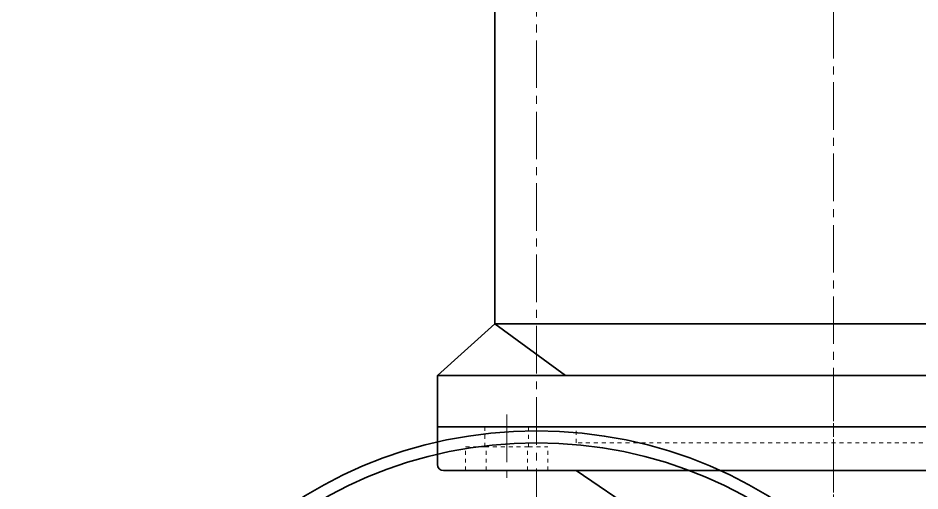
# Model space of a CAD drawing. Header units: millimetres. Extents: x -1782 to 1782, y -2523 to 2523.
# Drawn here: x -697.1 to -469.4, y -1502.8 to -1383.5 of the extents above; entities that cross this region are included whole.
import ezdxf

# ---------------------------------------------------------------- set-up
doc = ezdxf.new("R2010")
doc.units = ezdxf.units.MM
doc.linetypes.add('点画线', pattern=[18, 12, -2, 2, -2])
doc.linetypes.add('虚线', pattern=[2, 1, -1])
doc.layers.get('0').update_dxf_attribs({"lineweight": 35})
for name, color, linetype, lineweight in [('EB0', 7, 'Continuous', 35), ('中心线层', 1, '点画线', 18), ('粗实线层', 7, 'Continuous', 35), ('虚线层', 6, '虚线', 18)]:
    doc.layers.add(name, color=color, linetype=linetype, lineweight=lineweight)

# ---------------------------------------------------------------- blocks, each defined once
blk = doc.blocks.new('*X24')
at = {"layer": 'EB0'}
for p, q in [((21.5, -98.5), (21.5, 98.5)), ((32.5, 100), (23, 100)), ((32.5, 100), (32.5, -100)), ((9, 46.5), (21.5, 65)), ((9, 46.5), (7, 46.5)), ((7, -46.5), (7, 46.5)), ((9, 46.5), (9, -46.5)), ((0, 33), (1, 34)), ((0, 31), (0, 33)), ((2, 34), (1, 34)), ((2, -34), (2, 34)), ((4.5, 32.62), (2, 32.62)), ((7, 34), (4.5, 34)), ((4.5, -34), (4.5, 34)), ((0, -31), (0, 31)), ((0, -31), (0, -33)), ((0, -33), (1, -34)), ((2, -34), (1, -34)), ((4.5, -32.62), (2, -32.62)), ((7, -34), (4.5, -34)), ((9, -46.5), (7, -46.5)), ((9, -46.5), (21.5, -65)), ((32.5, -100), (23, -100))]:
    blk.add_line(p, q, dxfattribs=at)
for centre, start, end in [((23, 98.5), 90, 180), ((23, -98.5), 180, 270)]:
    blk.add_arc(centre, 1.5, start, end, dxfattribs=at)
at = {"layer": '中心线层'}
for p, q in [((35.63, 82.5), (18.8, 82.5)), ((35.63, -82.5), (18.8, -82.5))]:
    blk.add_line(p, q, dxfattribs=at)
at = {"layer": '中心线层', "linetype": '点画线', "lineweight": 18}
blk.add_line((-2, 0), (35.91, 0), dxfattribs=at)
at = {"layer": '虚线层'}
for p, q in [((21.5, 92.89), (27.5, 92.89)), ((27.5, 92.89), (27.5, 88)), ((21.5, 87.7), (27.5, 87.7)), ((27.5, 77), (27.5, 88)), ((27.5, 88), (32.5, 88)), ((21.5, 77.3), (27.5, 77.3)), ((27.5, 77), (27.5, 72.11)), ((32.5, 77), (27.5, 77)), ((21.5, 72.11), (27.5, 72.11)), ((28.5, 65), (28.5, 64.5)), ((28.5, 65), (32.5, 65)), ((28.5, 64.5), (28.5, -65)), ((28.5, -65), (32.5, -65)), ((21.5, -72.11), (27.5, -72.11)), ((27.5, -77), (27.5, -72.11)), ((21.5, -77.3), (27.5, -77.3)), ((27.5, -77), (27.5, -88)), ((32.5, -77), (27.5, -77)), ((21.5, -87.7), (27.5, -87.7)), ((27.5, -92.89), (27.5, -88)), ((27.5, -88), (32.5, -88)), ((21.5, -92.89), (27.5, -92.89))]:
    blk.add_line(p, q, dxfattribs=at)
blk = doc.blocks.new('*X26')
at = {"layer": 'EB0'}
for p, q in [((-147.95, 62.55), (-147.95, -137.45)), ((-134.95, 62.55), (-134.95, -137.45)), ((-121.95, 48.05), (-121.95, -122.95)), ((-121.95, -122.95), (-134.95, -105.15)), ((-121.95, -122.95), (-134.95, -137.45)), ((-121.95, -122.95), (88.12, -122.95)), ((-147.95, -137.45), (-134.95, -137.45))]:
    blk.add_line(p, q, dxfattribs=at)
at = {"layer": '中心线层'}
blk.add_line((-181.02, -37.45), (179.03, -37.45), dxfattribs=at)

msp = doc.modelspace()

# ---------------------------------------------------------------- linework, layer by layer
msp.add_circle((-566.233, -1600.17), 554)
at = {"layer": '中心线层'}
msp.add_line((-566.233, -2157.17), (-566.233, -1043.17), dxfattribs=at)
msp.add_circle((-566.233, -1600.17), 400, dxfattribs=at)
at = {"layer": '粗实线层'}
for radius in [112.5, 109.5]:
    msp.add_circle((-566.233, -1600.17), radius, dxfattribs=at)

# ---------------------------------------------------------------- block references
at = {"layer": 'EB0', "xscale": -1, "rotation": 270}
msp.add_blockref('*X26', (-453.785, -1338.722), dxfattribs=at)
at = {"layer": '虚线层', "xscale": -1, "rotation": 270}
msp.add_blockref('*X24', (-491.233, -1519.17), dxfattribs=at)

doc.saveas('drawing.dxf')
